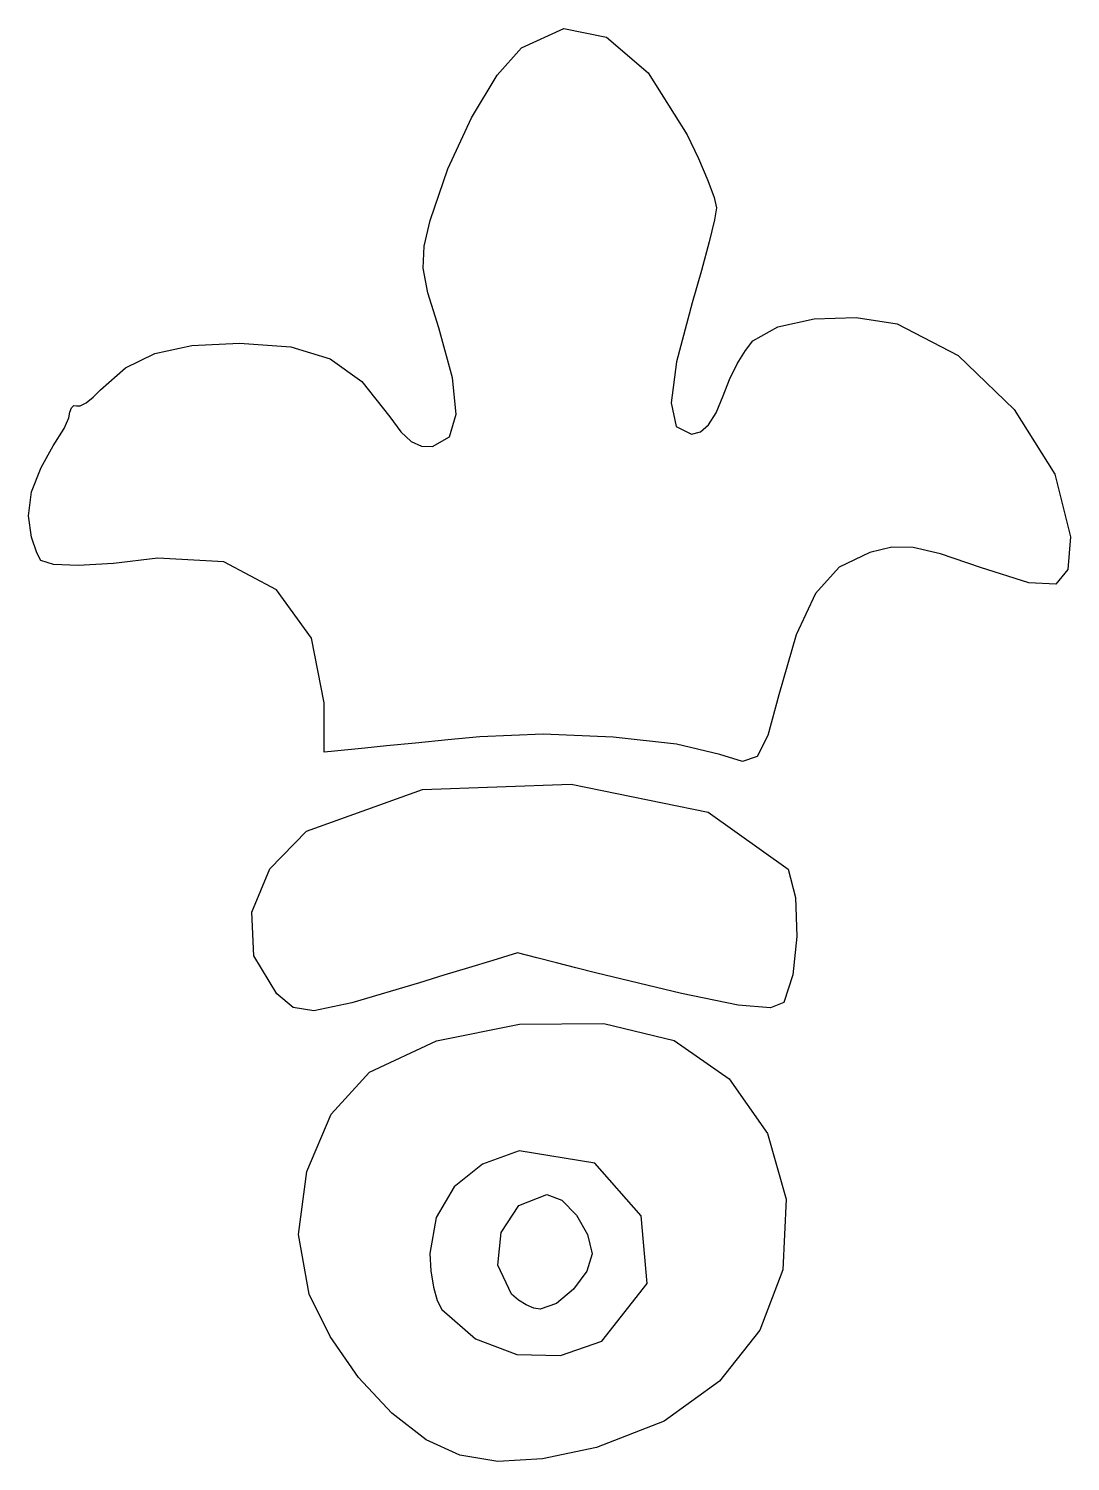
# Model space of a CAD drawing. Extents: x 1.7 to 17.4, y 1.7 to 23.3.
import ezdxf

# ---------------------------------------------------------------- set-up
doc = ezdxf.new("R2010")
doc.units = 0
doc.layers.get('0').update_dxf_attribs({"linetype": 'CONTINUOUS'})

msp = doc.modelspace()

# ---------------------------------------------------------------- linework, layer by layer
at = {"color": 7}
for points in [[(12.088854, 12.383813), (11.433478, 12.541005), (10.479496, 12.647955), (9.42664, 12.68988), (8.474649, 12.651855), (7.992327, 12.604005), (7.505407, 12.55578), (7.070651, 12.512805), (6.744819, 12.480705), (6.591819, 12.465705), (6.438819, 12.450705), (6.285819, 12.435705), (6.132819, 12.420705), (6.132819, 12.605925), (6.132819, 12.791145), (6.132819, 12.976365), (6.132819, 13.161585), (5.941702, 14.135385), (5.414485, 14.863192), (4.620369, 15.28482), (3.628554, 15.340095), (2.960644, 15.262237), (2.427274, 15.230437), (2.054176, 15.245212), (1.867081, 15.307087), (1.804374, 15.420105), (1.726059, 15.65664), (1.682776, 15.977002), (1.725162, 16.341495), (1.869139, 16.706137), (2.053931, 17.03301), (2.215094, 17.291445), (2.288184, 17.45079), (2.302731, 17.53995), (2.328736, 17.604225), (2.362527, 17.637675), (2.400429, 17.633925), (2.458277, 17.634675), (2.546335, 17.6805), (2.652642, 17.763217), (2.765236, 17.874877), (3.139204, 18.205642), (3.581057, 18.42234), (4.137879, 18.540772), (4.856755, 18.576697), (5.630941, 18.523597), (6.222166, 18.342712), (6.696424, 18.001725), (7.119707, 17.468317), (7.28617, 17.243287), (7.441764, 17.09814), (7.596425, 17.025915), (7.760086, 17.019915), (8.017154, 17.16483), (8.11853, 17.50785), (8.0645, 18.05427), (7.855345, 18.809422), (7.693411, 19.333057), (7.623204, 19.707465), (7.636284, 20.03658), (7.724214, 20.424352), (7.991358, 21.202447), (8.348629, 21.969487), (8.737371, 22.614465), (9.098926, 23.026342), (9.739861, 23.312655), (10.383158, 23.18271), (11.008724, 22.647045), (11.596464, 21.716205), (11.767447, 21.356557), (11.907466, 21.028755), (12.002072, 20.768977), (12.03682, 20.613412), (12.00775, 20.432085), (11.928606, 20.10216), (11.811473, 19.670535), (11.66844, 19.184107), (11.431984, 18.294952), (11.352192, 17.680507), (11.429025, 17.324077), (11.66244, 17.208975), (11.796964, 17.242725), (11.918116, 17.34699), (12.029578, 17.52624), (12.13503, 17.784967), (12.232021, 18.02835), (12.348932, 18.265237), (12.471043, 18.468517), (12.583635, 18.611085), (12.957373, 18.823095), (13.508389, 18.944542), (14.139975, 18.963892), (14.755417, 18.86967), (15.674981, 18.39369), (16.515694, 17.577937), (17.128096, 16.60626), (17.362725, 15.662512), (17.32263, 15.168172), (17.145955, 14.947777), (16.739682, 14.969602), (16.010791, 15.201952), (15.406832, 15.404737), (14.996173, 15.500617), (14.676292, 15.503617), (14.344666, 15.427237), (13.88422, 15.202665), (13.525383, 14.806462), (13.233958, 14.185117), (12.975751, 13.28511), (12.809798, 12.66846), (12.6482, 12.35487), (12.428681, 12.28107), (12.088966, 12.383692), (12.088938, 12.383692), (12.08891, 12.383692), (12.088882, 12.383692)], [(5.416479, 8.781592), (5.073524, 9.354915), (5.044341, 10.009762), (5.313707, 10.663207), (5.866397, 11.23233), (7.609111, 11.858272), (9.850337, 11.935612), (11.911973, 11.517975), (13.115919, 10.658992), (13.224877, 10.230225), (13.247069, 9.646275), (13.187617, 9.067013), (13.051642, 8.652285), (12.850083, 8.572703), (12.36129, 8.612603), (11.508257, 8.784157), (10.213979, 9.09951), (9.920268, 9.174135), (9.626557, 9.24876), (9.332845, 9.323385), (9.039134, 9.39801), (8.670468, 9.28542), (8.301802, 9.172838), (7.933135, 9.060248), (7.564469, 8.947665), (6.547129, 8.64597), (5.97654, 8.527523), (5.66292, 8.577623), (5.416484, 8.781653), (5.416483, 8.781653), (5.416481, 8.781653), (5.416479, 8.781653)], [(7.668271, 2.065222), (7.147599, 2.465872), (6.648845, 3.004155), (6.219063, 3.621502), (5.905307, 4.259347), (5.74565, 5.156235), (5.869444, 6.107047), (6.238232, 6.970192), (6.813557, 7.604093), (7.819398, 8.0742), (9.072387, 8.32629), (10.342322, 8.336415), (11.399004, 8.080672), (12.22666, 7.501785), (12.802141, 6.676132), (13.085035, 5.68905), (13.034935, 4.625888), (12.687592, 3.719145), (12.081703, 2.94939), (11.250933, 2.348715), (10.228945, 1.949242), (9.416562, 1.780567), (8.745186, 1.742467), (8.175521, 1.836757)], [(10.310334, 3.553057), (10.991647, 4.41903), (10.90117, 5.437897), (10.204081, 6.229867), (9.065551, 6.41514), (8.515482, 6.218107), (8.089805, 5.874292), (7.815964, 5.415202), (7.721401, 4.87233), (7.736911, 4.61283), (7.776069, 4.36689), (7.832897, 4.162245), (7.901409, 4.026645), (8.407633, 3.5871), (9.02933, 3.351532), (9.6893, 3.335107)], [(8.951102, 4.259535), (8.743021, 4.694887), (8.797434, 5.1888), (9.061903, 5.593507), (9.483991, 5.761252), (9.706621, 5.672242), (9.927739, 5.44923), (10.097189, 5.158215), (10.164817, 4.865212), (10.083219, 4.605765), (9.882079, 4.334167), (9.626879, 4.120095), (9.383099, 4.033252), (9.285372, 4.051102), (9.171346, 4.099702), (9.055197, 4.171627)]]:
    msp.add_lwpolyline(points, close=True, dxfattribs=at)

doc.saveas('drawing.dxf')
